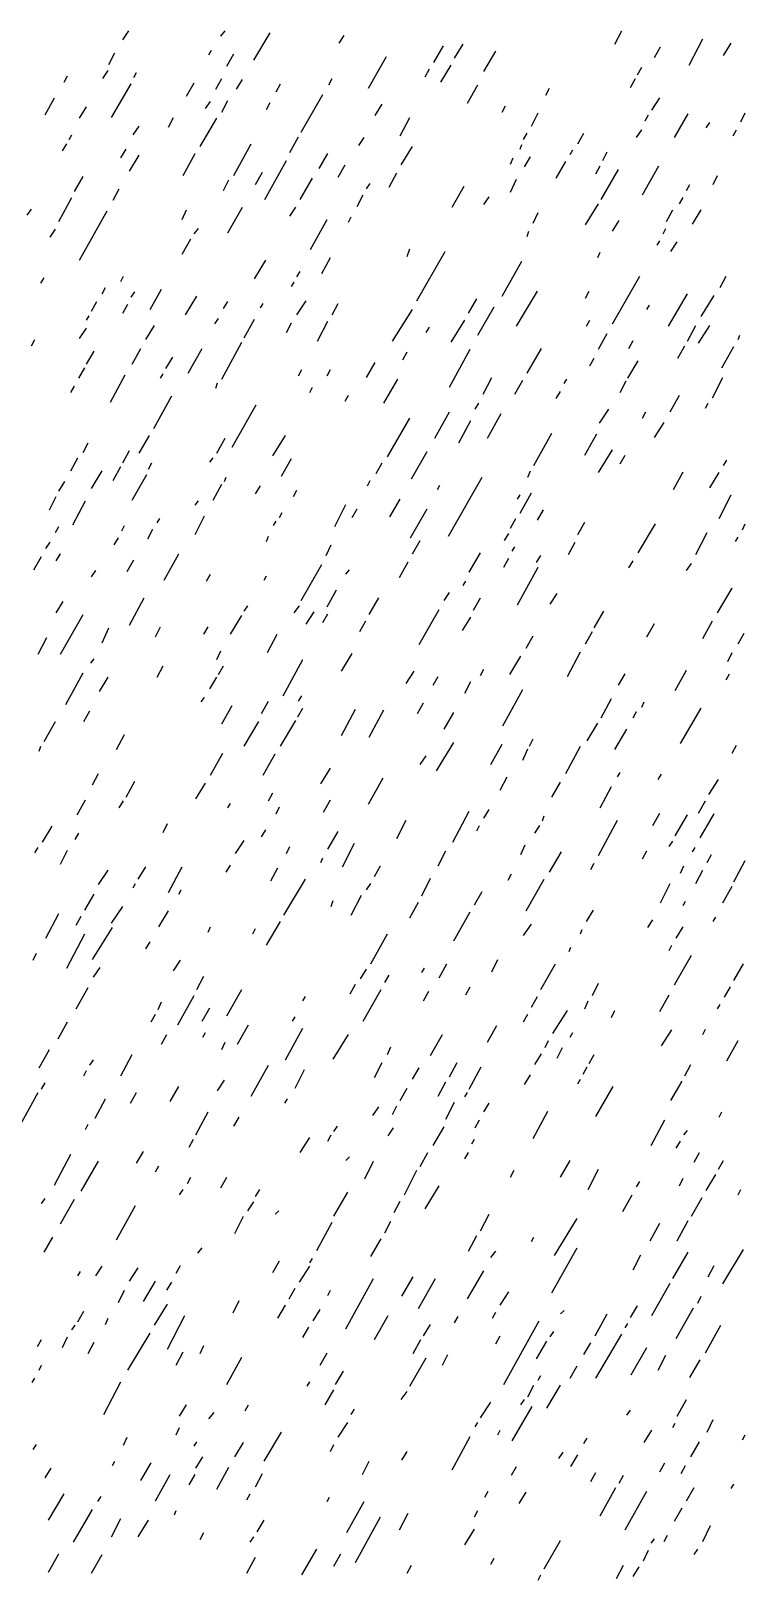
# Model space of a CAD drawing. Extents: x 0 to 599, y 0 to 600.
# Drawn here: x 447.7 to 599.5, y 271.9 to 600.2 of the extents above; entities that cross this region are included whole.
import ezdxf

# ---------------------------------------------------------------- set-up
doc = ezdxf.new("R2010")
doc.units = 0
doc.header["$MEASUREMENT"] = 0
doc.layers.add('MARBLE_FSET3', color=36, linetype='CONTINUOUS')

msp = doc.modelspace()

# ---------------------------------------------------------------- linework, layer by layer
at = {"layer": 'MARBLE_FSET3'}
for p, q in [((467.18, 598.32), (468.46, 600.19)), ((488.06, 599.06), (488.98, 600.19)), ((495.02, 594.01), (498.5, 599.81)), ((513.16, 597.57), (514.26, 599.25)), ((571.79, 597.38), (573.25, 600.19)), ((587.54, 592.89), (590.47, 598.5)), ((594.87, 594.95), (596.52, 597.57)), ((464.24, 593.07), (465.53, 595.51)), ((485.5, 595.13), (486.05, 596.07)), ((489.34, 592.7), (490.81, 595.32)), ((519.39, 588.02), (523.24, 594.76)), ((533.31, 593.45), (535.33, 597)), ((537.71, 594.38), (539.54, 597.38)), ((543.94, 591.58), (546.5, 595.88)), ((580.21, 594.57), (581.5, 596.82)), ((462.96, 590.08), (464.06, 591.76)), ((469.56, 590.27), (470.11, 591.39)), ((531.48, 590.45), (532.4, 592.14)), ((534.78, 589.33), (536.98, 592.89)), ((576.55, 590.83), (577.47, 592.51)), ((454.72, 589.33), (455.45, 590.64)), ((464.79, 581.84), (469.01, 588.95)), ((480.73, 586.33), (482.38, 589.14)), ((486.96, 587.83), (488.24, 590.08)), ((491.36, 587.83), (492.64, 589.89)), ((499.79, 587.27), (500.7, 588.95)), ((510.96, 588.77), (511.69, 590.08)), ((540.46, 584.84), (542.66, 588.77)), ((557.13, 586.52), (557.86, 588.02)), ((575.08, 588.21), (576.18, 590.08)), ((450.69, 582.4), (452.7, 585.96)), ((484.76, 583.71), (485.86, 585.21)), ((488.24, 582.96), (489.53, 585.4)), ((497.77, 583.53), (498.5, 585.02)), ((505.1, 578.66), (509.68, 586.71)), ((520.86, 582.22), (522.32, 584.65)), ((579.66, 583.34), (581.31, 585.96)), ((458.02, 581.65), (459.48, 584.09)), ((476.89, 579.78), (477.98, 581.84)), ((483.66, 575.66), (487.15, 581.65)), ((526.17, 577.91), (528.18, 581.84)), ((547.79, 582.96), (548.52, 584.27)), ((554.02, 579.97), (555.48, 582.78)), ((578.2, 581.09), (578.93, 582.4)), ((584.43, 577.54), (587.36, 582.59)), ((598.53, 580.9), (599.45, 582.78)), ((455.82, 577.16), (456.37, 578.1)), ((469.37, 578.1), (470.66, 579.97)), ((552.37, 577.16), (553.1, 578.47)), ((563.91, 576.22), (565.19, 578.47)), ((576.37, 577.54), (577.47, 579.22)), ((591.21, 579.59), (591.94, 580.72)), ((596.89, 577.91), (597.62, 579.22)), ((454.35, 574.73), (455.27, 576.22)), ((466.81, 573.23), (467.91, 575.1)), ((490.81, 569.49), (494.47, 576.22)), ((502.72, 574.35), (504.55, 577.72)), ((517.37, 575.85), (518.47, 577.54)), ((526.35, 571.73), (528.73, 575.66)), ((551.63, 575.1), (552, 576.04)), ((562.26, 573.98), (562.81, 574.91)), ((569.22, 572.67), (570.14, 574.54)), ((468.64, 570.42), (470.66, 573.79)), ((480, 569.49), (482.56, 574.17)), ((497.4, 564.43), (501.98, 572.67)), ((508.95, 570.98), (510.78, 574.17)), ((512.98, 569.11), (514.44, 571.73)), ((549.62, 571.92), (550.17, 573.23)), ((552.55, 571.36), (553.83, 573.42)), ((559.33, 568.92), (561.34, 572.48)), ((567.76, 569.86), (568.67, 571.54)), ((577.65, 565.37), (581.13, 571.54)), ((456.92, 566.12), (458.75, 569.3)), ((488.61, 566.3), (489.71, 568.55)), ((495.39, 567.61), (496.86, 570.23)), ((504.92, 564.43), (507.48, 568.92)), ((523.79, 567.05), (525.44, 570.05)), ((549.62, 565.93), (550.9, 568.74)), ((568.86, 564.43), (572.52, 570.8)), ((592.67, 567.61), (593.59, 569.49)), ((453.62, 559.75), (456.37, 564.81)), ((465.16, 564.24), (466.44, 566.68)), ((517.01, 562.93), (518.29, 565.37)), ((519.02, 566.68), (519.76, 567.8)), ((537.16, 562.75), (539.73, 567.24)), ((543.94, 563.31), (545.04, 564.99)), ((585.53, 563.49), (586.26, 564.81)), ((586.99, 566.3), (587.73, 567.61)), ((446.84, 561.06), (447.76, 562.37)), ((458.02, 551.51), (463.88, 562)), ((479.82, 560.12), (480.73, 562.18)), ((489.53, 557.32), (492.64, 562.75)), ((502.72, 560.87), (504, 562.75)), ((554.38, 559.38), (555.48, 561.62)), ((565.56, 559), (568.31, 563.49)), ((582.78, 559.75), (584.06, 562.18)), ((588.27, 559.19), (590.11, 562.18)), ((451.79, 556.38), (452.89, 558.07)), ((482.38, 557.13), (483.3, 558.25)), ((507.11, 553.76), (510.6, 560.12)), ((515.18, 559.56), (515.73, 560.69)), ((571.24, 557.69), (572.7, 559.94)), ((582.05, 557.13), (582.6, 558.25)), ((479.82, 552.82), (481.65, 556.01)), ((553.1, 556.57), (553.47, 557.69)), ((580.76, 554.7), (581.31, 555.63)), ((583.69, 553.39), (584.98, 555.44)), ((495.21, 547.58), (497.59, 551.51)), ((509.5, 548.71), (511.33, 552.07)), ((527.63, 552.26), (528.18, 553.95)), ((529.65, 542.9), (535.69, 553.39)), ((568.12, 552.07), (568.67, 553.2)), ((504.18, 547.96), (504.92, 549.08)), ((547.79, 543.84), (552, 551.33)), ((449.77, 546.65), (450.5, 547.77)), ((462.78, 544.4), (463.51, 545.71)), ((466.81, 547.02), (467.36, 548.14)), ((473.04, 541.03), (475.42, 545.34)), ((503.08, 545.9), (503.63, 546.83)), ((550.9, 537.47), (555.3, 544.96)), ((565.56, 543.46), (566.29, 544.96)), ((571.24, 538.03), (577.1, 548.14)), ((594.14, 545.71), (595.42, 548.14)), ((460.58, 540.66), (461.68, 542.71)), ((467.18, 540.28), (468.27, 542.15)), ((469.01, 543.65), (469.74, 544.77)), ((480.55, 539.91), (482.93, 543.84)), ((488.61, 541.22), (489.53, 542.71)), ((496.49, 541.4), (497.04, 542.34)), ((504.18, 539.91), (506.2, 542.9)), ((511.69, 539.91), (512.98, 542.34)), ((540.64, 540.28), (542.47, 543.28)), ((578.56, 541.03), (579.11, 541.97)), ((583.15, 537.47), (587.18, 544.4)), ((590.11, 539.53), (592.86, 544.03)), ((459.48, 538.78), (460.03, 539.72)), ((486.78, 538.03), (487.51, 539.16)), ((493.01, 535.04), (495.21, 538.97)), ((508.58, 534.29), (510.78, 538.6)), ((524.52, 534.29), (528.73, 541.03)), ((536.98, 534.1), (539.91, 538.78)), ((542.66, 535.6), (546.14, 541.59)), ((565.74, 537.47), (566.47, 538.78)), ((458.02, 534.85), (459.48, 537.1)), ((472.12, 534.66), (473.95, 537.66)), ((501.98, 536.16), (503.08, 538.22)), ((531.66, 536.16), (532.4, 537.29)), ((568.31, 532.61), (570.14, 535.98)), ((587.18, 534.29), (589.01, 537.66)), ((589.56, 533.92), (591.94, 537.66)), ((597.98, 534.66), (598.35, 535.6)), ((447.76, 533.35), (448.49, 534.66)), ((459.48, 529.42), (461.13, 532.23)), ((469.19, 529.42), (471.02, 532.79)), ((481.1, 527.55), (484.03, 532.79)), ((488.24, 526.24), (492.46, 534.1)), ((526.72, 530.36), (527.63, 532.04)), ((536.61, 524.56), (541.01, 532.61)), ((553.1, 527.55), (556.21, 532.79)), ((574.72, 532.79), (575.63, 534.48)), ((585.16, 530.73), (586.63, 533.35)), ((594.5, 528.67), (597.07, 533.17)), ((457.83, 526.43), (459.11, 528.67)), ((476.34, 528.49), (477.8, 530.92)), ((519.02, 526.61), (520.86, 529.8)), ((566.47, 529.05), (567.39, 530.73)), ((574.53, 526.43), (576.73, 530.17)), ((464.61, 521.37), (467.73, 527.18)), ((475.24, 526.43), (475.79, 527.36)), ((486.96, 524.37), (487.33, 525.49)), ((504.55, 526.99), (505.28, 528.3)), ((510.6, 526.99), (511.33, 528.3)), ((522.69, 521.19), (525.62, 526.24)), ((543.76, 523.06), (545.59, 526.61)), ((550.53, 523.06), (552.18, 526.05)), ((560.98, 525.3), (561.53, 526.24)), ((572.89, 523.43), (574.17, 525.87)), ((592.49, 522.31), (594.69, 526.61)), ((456.18, 523.43), (456.92, 524.74)), ((473.77, 515.76), (477.62, 522.68)), ((506.93, 523.43), (507.48, 524.56)), ((514.44, 521.56), (515.18, 522.87)), ((559.33, 522.12), (560.24, 523.62)), ((583.51, 519.31), (585.53, 522.87)), ((490.44, 511.83), (495.57, 520.81)), ((533.5, 513.7), (536.61, 519.31)), ((542.11, 519.88), (542.84, 521.19)), ((544.67, 513.7), (547.6, 518.94)), ((568.49, 516.88), (570.5, 519.88)), ((577.65, 518), (578.38, 519.31)), ((591.02, 520.06), (591.57, 521.19)), ((523.42, 509.77), (528.18, 518)), ((538.63, 512.76), (541.19, 517.44)), ((580.21, 513.88), (582.23, 517.07)), ((458.75, 510.7), (459.85, 512.76)), ((470.66, 510.51), (472.86, 514.26)), ((487.15, 510.51), (488.98, 513.7)), ((499.05, 509.95), (501.8, 514.26)), ((554.56, 507.89), (558.41, 514.82)), ((565.37, 510.14), (567.94, 514.63)), ((456.18, 506.77), (457.65, 509.58)), ((467.18, 508.46), (468.64, 511.08)), ((485.68, 508.64), (486.41, 509.58)), ((500.89, 505.65), (503.08, 509.39)), ((528.55, 505.09), (531.85, 510.89)), ((568.31, 506.4), (571.24, 511.26)), ((572.89, 508.27), (573.98, 510.14)), ((594.87, 507.89), (595.6, 509.02)), ((460.58, 503.03), (462.78, 506.77)), ((465.16, 504.71), (466.81, 507.71)), ((469.19, 500.59), (472.31, 506.02)), ((472.67, 507.15), (473.4, 508.46)), ((521.04, 506.21), (522.32, 508.46)), ((553.28, 505.46), (553.83, 506.77)), ((584.24, 502.84), (586.26, 506.58)), ((591.94, 503.21), (593.95, 506.4)), ((453.62, 502.46), (454.9, 504.52)), ((486.41, 500.59), (488.24, 503.96)), ((488.79, 504.52), (489.16, 505.46)), ((495.39, 501.9), (496.49, 503.59)), ((503.45, 501.34), (504.18, 502.65)), ((519.21, 503.59), (519.76, 504.71)), ((534.05, 502.84), (534.6, 503.78)), ((536.43, 492.92), (543.57, 505.46)), ((451.6, 498.53), (453.07, 501.34)), ((456.55, 495.35), (459.3, 500.41)), ((482.56, 499.47), (483.3, 500.41)), ((512.24, 494.98), (514.63, 499.66)), ((523.97, 497.04), (526.17, 500.78)), ((551.08, 500.78), (551.63, 501.72)), ((551.63, 497.78), (554.02, 502.09)), ((593.95, 496.66), (596.52, 501.72)), ((474.5, 495.73), (475.05, 496.66)), ((482.56, 493.29), (484.58, 497.22)), ((499.24, 495.16), (499.79, 496.1)), ((500.52, 496.85), (501.07, 497.97)), ((515.91, 496.85), (517.01, 498.72)), ((528.37, 492.54), (531.85, 498.72)), ((549.62, 494.6), (550.72, 496.66)), ((555.3, 496.29), (556.58, 498.53)), ((563.91, 493.29), (565.37, 495.91)), ((452.89, 493.67), (453.62, 494.98)), ((465.34, 491.05), (466.26, 492.54)), ((466.99, 494.04), (467.54, 495.16)), ((472.49, 492.36), (473.59, 494.42)), ((497.77, 491.79), (498.14, 492.92)), ((548.34, 491.98), (549.25, 493.48)), ((576.73, 489.36), (580.4, 495.54)), ((589.01, 488.99), (591.39, 493.67)), ((597.44, 491.79), (597.98, 492.73)), ((598.9, 494.23), (599.45, 495.54)), ((450.87, 490.3), (451.79, 491.61)), ((453.07, 487.68), (453.98, 489.17)), ((475.97, 483.56), (479.08, 489.17)), ((510.41, 488.8), (511.51, 491.05)), ((528.73, 489.17), (530.38, 491.98)), ((540.82, 485.24), (543.21, 489.36)), ((549.98, 489.73), (550.53, 490.67)), ((561.89, 488.99), (563.36, 491.61)), ((448.31, 485.8), (449.95, 488.61)), ((468.09, 485.43), (469.56, 487.86)), ((505.1, 479.25), (509.5, 486.93)), ((525.98, 484.12), (527.82, 487.49)), ((548.15, 486.37), (549.25, 488.24)), ((551.08, 478.32), (555.48, 486.37)), ((555.11, 487.3), (556.03, 488.8)), ((574.72, 486.18), (575.63, 487.68)), ((586.99, 485.62), (588.09, 487.11)), ((460.58, 484.31), (461.5, 485.62)), ((484.95, 483.37), (485.86, 484.87)), ((497.22, 483.56), (497.77, 484.49)), ((514.63, 484.87), (515.36, 485.8)), ((539.54, 482.43), (540.09, 483.37)), ((468.64, 474.01), (471.76, 479.81)), ((510.6, 477.94), (512.61, 481.5)), ((519.57, 476.26), (521.59, 479.81)), ((535.51, 479.25), (536.61, 480.94)), ((541.74, 477.19), (543.21, 479.81)), ((558.05, 478.5), (559.51, 480.75)), ((593.59, 476.63), (596.7, 481.87)), ((453.07, 476.63), (454.53, 479.06)), ((453.98, 467.83), (458.75, 476.26)), ((490.08, 472.14), (492.46, 476.07)), ((493.01, 477), (493.74, 478.13)), ((503.63, 476.63), (504.73, 478.13)), ((506.2, 474.2), (507.85, 476.82)), ((509.68, 474.57), (510.78, 476.44)), ((530.2, 469.89), (534.41, 477.38)), ((567.39, 473.45), (569.4, 477)), ((462.78, 470.27), (464.24, 473.45)), ((474.14, 471.58), (475.24, 473.64)), ((484.4, 472.14), (485.31, 473.64)), ((517.56, 472.7), (518.84, 474.95)), ((539.36, 472.89), (541.19, 475.69)), ((578.56, 471.58), (580.21, 474.38)), ((590.47, 471.2), (592.49, 474.95)), ((449.22, 467.83), (451.05, 471.39)), ((497.95, 468.21), (499.97, 472.14)), ((552.92, 469.14), (554.38, 471.76)), ((565.56, 470.08), (567.02, 472.7)), ((597.98, 470.08), (599.27, 472.32)), ((460.4, 465.96), (461.13, 466.9)), ((487.15, 466.71), (488.06, 468.58)), ((501.25, 459.03), (505.47, 466.71)), ((513.71, 464.27), (515.91, 468.02)), ((549.44, 463.53), (551.82, 467.46)), ((561.71, 463.15), (564.46, 468.39)), ((595.79, 466.33), (596.7, 468.21)), ((455.08, 457.16), (458.75, 463.9)), ((462.23, 459.97), (464.06, 462.96)), ((474.5, 462.96), (475.79, 465.4)), ((485.68, 460.53), (487.15, 462.96)), ((487.51, 463.53), (488.61, 465.4)), ((527.45, 461.65), (529.1, 464.27)), ((533.13, 461.28), (534.23, 463.15)), ((543.21, 463.34), (543.94, 464.65)), ((572.52, 461.28), (573.98, 463.71)), ((584.61, 460.16), (586.99, 464.46)), ((595.42, 462.4), (596.15, 463.71)), ((539.91, 459.59), (541.19, 462.03)), ((547.97, 452.67), (552.18, 460.34)), ((483.85, 457.72), (484.58, 458.66)), ((488.24, 453.04), (490.44, 456.97)), ((496.67, 455.29), (498.14, 457.91)), ((504.37, 454.54), (505.47, 456.41)), ((504.55, 457.91), (505.28, 459.03)), ((529.83, 455.29), (531.11, 457.54)), ((568.86, 454.35), (571.05, 458.47)), ((577.47, 456.6), (578.02, 457.72)), ((585.71, 448.92), (590.11, 456.41)), ((450.5, 449.3), (452.89, 453.6)), ((458.93, 453.6), (460.21, 455.85)), ((493.01, 448.36), (496.12, 453.6)), ((500.7, 448.36), (504, 453.79)), ((513.71, 450.61), (516.64, 456.22)), ((519.57, 450.23), (522.69, 456.04)), ((535.51, 451.92), (537.53, 455.48)), ((565.92, 449.49), (568.12, 453.23)), ((575.63, 454.35), (576.37, 455.66)), ((465.89, 447.61), (467.54, 450.8)), ((553.65, 448.36), (554.38, 449.86)), ((571.79, 447.61), (574.35, 451.92)), ((449.4, 447.24), (449.77, 448.36)), ((485.86, 442.18), (488.43, 446.86)), ((497.04, 442.18), (499.6, 446.68)), ((533.86, 443.12), (537.53, 449.11)), ((545.4, 444.43), (547.79, 448.74)), ((552.18, 445.37), (553.28, 447.8)), ((561.34, 442.56), (564.46, 448.36)), ((596.7, 446.86), (597.62, 448.55)), ((509.31, 440.31), (511.33, 443.68)), ((530.38, 444.43), (531.66, 446.3)), ((460.76, 440.12), (462.05, 442.56)), ((467.91, 437.5), (469.74, 440.87)), ((482.75, 437.13), (484.76, 440.5)), ((519.39, 436.01), (522.5, 441.62)), ((547.42, 439), (548.89, 441.81)), ((558.41, 437.5), (560.24, 440.69)), ((572.34, 441.81), (572.89, 442.75)), ((580.95, 441.25), (581.68, 442.37)), ((591.76, 438.07), (593.77, 441.25)), ((457.47, 433.76), (459.3, 436.94)), ((466.44, 435.26), (467.36, 436.76)), ((498.14, 436.76), (499.05, 438.44)), ((509.86, 434.32), (511.33, 436.94)), ((568.67, 435.26), (571.05, 439.75)), ((589.56, 434.13), (591.02, 436.76)), ((489.53, 435.26), (490.08, 436.19)), ((499.79, 433.95), (500.52, 435.44)), ((537.34, 427.96), (540.82, 434.51)), ((543.94, 433.01), (545.04, 434.88)), ((556.4, 432.45), (556.76, 433.57)), ((579.85, 431.51), (581.31, 434.13)), ((584.61, 429.27), (587.18, 433.76)), ((589.92, 428.89), (592.86, 433.95)), ((450.14, 427.96), (452.15, 431.33)), ((475.79, 430.02), (476.7, 431.89)), ((496.67, 429.08), (497.59, 430.58)), ((510.78, 426.46), (512.98, 430.2)), ((525.44, 428.71), (527.45, 432.64)), ((542.47, 430.39), (543.02, 431.51)), ((554.75, 429.83), (555.85, 431.51)), ((568.31, 425.15), (572.34, 432.64)), ((448.49, 425.71), (449.22, 426.83)), ((457.1, 428.52), (457.83, 429.83)), ((491.18, 425.52), (493.01, 428.33)), ((501.98, 425.52), (502.72, 427.02)), ((513.89, 422.71), (516.46, 427.77)), ((551.82, 425.34), (552.73, 427.39)), ((583.33, 427.02), (584.06, 428.14)), ((588.27, 425.9), (588.82, 426.83)), ((453.98, 423.28), (455.45, 426.27)), ((509.31, 423.65), (509.68, 424.59)), ((534.23, 422.9), (535.88, 426.08)), ((557.86, 421.59), (560.43, 425.9)), ((577.65, 424.4), (578.56, 426.08)), ((591.39, 423.65), (592.31, 425.34)), ((597.07, 419.53), (599.45, 424.03)), ((462.05, 418.97), (464.06, 421.97)), ((470.47, 420.09), (472.12, 422.71)), ((476.89, 417.29), (479.82, 422.71)), ((489.16, 421.59), (490.08, 423.09)), ((498.69, 419.72), (500.15, 422.53)), ((520.67, 420.66), (521.95, 422.9)), ((530.75, 416.54), (532.58, 420.28)), ((549.07, 419.91), (549.8, 421.22)), ((566.66, 422.15), (567.39, 423.46)), ((585.71, 421.4), (586.44, 422.9)), ((589.01, 419.16), (590.47, 421.97)), ((459.11, 413.54), (461.13, 416.91)), ((469.37, 418.22), (469.92, 419.16)), ((479.08, 416.91), (479.63, 417.85)), ((501.44, 412.42), (506.02, 420.09)), ((519.02, 417.85), (519.94, 419.16)), ((541.92, 414.66), (543.57, 417.47)), ((552.92, 413.35), (556.76, 420.09)), ((581.5, 415.04), (583.51, 419.16)), ((594.69, 415.04), (596.7, 418.6)), ((464.79, 410.73), (467.18, 414.29)), ((511.51, 414.29), (511.88, 415.6)), ((515.73, 412.42), (517.92, 416.72)), ((528.18, 411.86), (530.02, 415.23)), ((586.26, 414.48), (586.81, 415.41)), ((450.87, 407.55), (453.62, 412.79)), ((457.28, 410.36), (458.38, 412.23)), ((474.87, 409.98), (476.89, 413.35)), ((497.77, 406.05), (500.7, 411.11)), ((537.53, 406.99), (541.01, 413.17)), ((552.37, 408.11), (554.02, 410.55)), ((565.74, 411.11), (567.21, 413.54)), ((578.75, 409.8), (579.85, 411.48)), ((592.67, 411.11), (593.22, 412.04)), ((455.27, 401.19), (459.11, 408.49)), ((460.76, 403.06), (464.98, 409.8)), ((485.31, 408.86), (485.86, 409.98)), ((494.84, 408.49), (495.39, 409.61)), ((519.94, 402.12), (523.42, 408.49)), ((564.46, 408.49), (564.82, 409.42)), ((584.79, 407.55), (586.26, 409.98)), ((448.12, 402.87), (448.86, 404.37)), ((472.12, 405.3), (473.04, 406.8)), ((562.08, 404.74), (562.44, 405.68)), ((583.33, 404.93), (583.88, 406.05)), ((584.43, 397.63), (588.09, 403.99)), ((460.95, 399.31), (462.41, 401.37)), ((477.98, 400.62), (479.45, 402.87)), ((517.74, 398.94), (519.02, 401)), ((530.75, 400.25), (531.3, 401.19)), ((534.41, 399.13), (536.06, 402.12)), ((545.59, 400.44), (546.87, 403.06)), ((556.03, 396.69), (559.15, 402.12)), ((597.07, 398.56), (599.08, 402.12)), ((482.93, 396.69), (484.4, 399.5)), ((515.54, 395.76), (516.64, 397.82)), ((522.87, 398.19), (523.79, 399.69)), ((540.09, 395.57), (541.01, 397.25)), ((567.02, 395.38), (568.31, 398)), ((595.05, 395.01), (596.34, 397.25)), ((457.28, 392.57), (459.85, 397.07)), ((474.69, 392.39), (475.42, 394.07)), ((478.9, 389.2), (482.38, 395.38)), ((489.34, 391.08), (492.46, 396.69)), ((505.47, 394.26), (506.02, 395.2)), ((518.29, 389.95), (522.14, 396.69)), ((531.11, 394.26), (532.21, 396.32)), ((554.02, 392.95), (555.3, 395.2)), ((565.37, 392.57), (566.11, 394.26)), ((581.31, 392.01), (583.33, 395.57)), ((473.22, 389.77), (474.14, 391.45)), ((484.03, 389.95), (485.68, 392.76)), ((503.27, 389.95), (503.82, 390.89)), ((552.37, 389.77), (553.28, 391.45)), ((558.6, 387.33), (561.71, 392.2)), ((571.05, 390.7), (571.79, 392.2)), ((593.59, 392.57), (594.14, 393.51)), ((453.44, 386.21), (455.45, 389.77)), ((484.21, 386.58), (484.76, 387.52)), ((491.54, 385.09), (493.92, 389.2)), ((501.8, 381.72), (505.47, 388.46)), ((544.67, 385.46), (546.69, 389.02)), ((562.26, 386.58), (562.81, 387.52)), ((581.68, 384.71), (583.88, 388.08)), ((590.47, 387.15), (591.02, 388.27)), ((475.42, 385.09), (476.52, 387.15)), ((488.24, 383.96), (488.98, 385.46)), ((511.88, 381.9), (515.18, 387.15)), ((523.42, 382.84), (524.15, 384.52)), ((532.58, 382.65), (535.15, 387.15)), ((556.95, 384.34), (557.68, 385.83)), ((559.51, 382.09), (560.61, 384.34)), ((595.6, 381.53), (597.98, 385.83)), ((449.4, 380.03), (451.6, 383.96)), ((460.21, 380.59), (460.95, 381.72)), ((466.81, 378.35), (469.19, 382.84)), ((520.67, 377.97), (522.32, 381.15)), ((536.61, 378.16), (538.26, 381.15)), ((554.75, 380.78), (556.21, 383.03)), ((566.29, 380.97), (567.39, 382.84)), ((458.93, 378.35), (459.48, 379.47)), ((494.47, 374.04), (498.14, 380.59)), ((503.82, 375.73), (505.83, 379.66)), ((528.73, 377.6), (530.2, 380.03)), ((540.82, 375.54), (543.39, 380.22)), ((552.55, 376.47), (553.83, 378.53)), ((563.91, 376.66), (564.46, 377.6)), ((565.01, 378.72), (565.92, 380.22)), ((586.63, 378.35), (587.91, 380.78)), ((444.27, 365.8), (449.22, 374.79)), ((449.95, 375.54), (450.69, 376.85)), ((468.82, 372.54), (470.11, 374.79)), ((477.25, 372.92), (479.08, 376.1)), ((487.33, 375.16), (488.79, 377.41)), ((526.17, 373.1), (527.63, 375.73)), ((534.23, 374.04), (535.88, 377.04)), ((539.91, 373.85), (540.46, 374.79)), ((567.76, 369.73), (571.42, 376.1)), ((583.69, 373.1), (586.08, 377.22)), ((461.31, 369.36), (463.51, 373.48)), ((501.62, 372.54), (502.17, 373.48)), ((520.31, 369.92), (521.59, 371.79)), ((524.52, 370.11), (525.44, 371.98)), ((535.88, 369.17), (537.71, 372.73)), ((543.94, 370.67), (545.04, 372.54)), ((459.3, 366.93), (459.85, 368.05)), ((482.75, 365.8), (485.31, 370.67)), ((490.81, 367.68), (491.91, 369.55)), ((512.06, 366.55), (512.79, 367.68)), ((542.11, 367.3), (543.02, 368.99)), ((554.38, 365.05), (557.5, 370.86)), ((579.48, 363.56), (582.41, 368.99)), ((593.95, 369.55), (594.5, 370.67)), ((481.28, 363.18), (482.2, 364.87)), ((504.92, 362.06), (506.93, 365.24)), ((510.78, 364.49), (511.51, 365.8)), ((523.6, 365.62), (524.7, 367.3)), ((533.13, 363.56), (535.51, 367.49)), ((541.37, 363.93), (541.92, 364.87)), ((584.79, 363), (585.71, 364.49)), ((586.44, 365.8), (587.18, 366.74)), ((452.7, 355.13), (456.18, 361.68)), ((470.11, 359.81), (471.57, 362.25)), ((514.63, 360.37), (515.36, 361.12)), ((530.38, 359.06), (532.03, 362.06)), ((539.91, 360.75), (540.64, 362.06)), ((588.64, 360), (589.74, 362.06)), ((458.38, 353.82), (462.05, 360.19)), ((474.14, 357.94), (474.87, 359.25)), ((518.66, 356.44), (520.49, 360.19)), ((527.08, 353.07), (529.65, 358.32)), ((549.62, 356.82), (550.35, 358.32)), ((560.24, 356.82), (562.26, 360.37)), ((566.11, 354.2), (568.31, 358.5)), ((593.77, 358.5), (594.87, 360.37)), ((480.92, 355.51), (481.65, 356.82)), ((488.06, 354.57), (489.34, 356.82)), ((531.48, 350.08), (534.41, 354.95)), ((576.37, 354.76), (577.1, 355.88)), ((585.53, 354.95), (586.26, 356.63)), ((591.21, 354.01), (593.22, 357.38)), ((449.95, 351.2), (450.69, 352.32)), ((453.98, 346.9), (456.92, 352.14)), ((479.27, 353.07), (480, 354.2)), ((493.74, 349.7), (495.02, 351.58)), ((495.39, 352.7), (496.31, 354.2)), ((512.06, 348.58), (514.99, 353.63)), ((524.89, 349.33), (526.17, 351.76)), ((573.44, 349.52), (575.45, 353.07)), ((588.09, 348.58), (590.29, 352.51)), ((597.98, 353.07), (598.53, 354.2)), ((465.89, 343.53), (469.92, 350.83)), ((490.99, 344.84), (492.82, 348.58)), ((499.6, 348.95), (500.34, 349.7)), ((543.21, 345.4), (545.04, 348.95)), ((558.96, 340.16), (563.73, 348.02)), ((508.4, 341.28), (511.69, 347.27)), ((522.87, 345.02), (524.15, 347.46)), ((579.3, 343.34), (581.31, 347.08)), ((584.98, 343.34), (587.36, 347.64)), ((450.5, 340.9), (452.34, 344.09)), ((483.11, 340.72), (484.03, 341.84)), ((519.94, 339.97), (522.14, 343.71)), ((540.64, 341.09), (542.47, 344.46)), ((554.02, 343.15), (554.56, 344.09)), ((558.41, 332.29), (563.73, 341.84)), ((594.69, 334.17), (599.08, 341.47)), ((499.05, 336.6), (500.52, 339.03)), ((506.93, 338.66), (507.48, 339.59)), ((545.4, 339.78), (546.5, 341.09)), ((575.63, 337.16), (577.28, 340.34)), ((584.06, 335.29), (587.36, 340.9)), ((457.65, 335.85), (458.2, 336.79)), ((461.5, 335.85), (462.78, 337.91)), ((468.64, 334.73), (470.47, 337.54)), ((478.53, 336.41), (479.45, 338.1)), ((504.73, 334.54), (506.93, 337.91)), ((514.63, 324.62), (520.49, 335.29)), ((526.53, 331.54), (528.92, 335.66)), ((530.02, 328.92), (533.68, 335.29)), ((540.46, 330.98), (543.94, 336.97)), ((591.57, 335.66), (592.86, 338.1)), ((466.26, 330.23), (467.54, 332.85)), ((471.57, 330.42), (474.14, 334.73)), ((476.52, 332.85), (477.62, 334.54)), ((502.53, 330.98), (503.82, 333.23)), ((510.78, 331.73), (511.33, 332.85)), ((547.42, 329.67), (549.25, 332.48)), ((579.66, 327.43), (583.51, 334.35)), ((457.65, 326.12), (458.93, 328.36)), ((473.95, 325.37), (476.7, 329.86)), ((490.63, 327.99), (491.91, 330.61)), ((500.15, 326.86), (501.8, 329.67)), ((507.66, 326.3), (509.13, 328.74)), ((560.24, 327.8), (560.98, 328.55)), ((575.08, 327.05), (576.55, 329.49)), ((584.79, 322.56), (588.46, 329.11)), ((589.37, 330.05), (590.11, 331.54)), ((456.37, 324.43), (457.1, 325.37)), ((463.51, 325.55), (464.06, 326.86)), ((476.7, 320.31), (480.37, 327.43)), ((505.47, 322.75), (506.75, 324.99)), ((520.67, 322.37), (523.6, 327.43)), ((531.11, 323.12), (532.58, 325.55)), ((537.71, 325.93), (538.44, 327.24)), ((545.77, 326.86), (546.5, 328.17)), ((548.15, 312.82), (555.66, 326.3)), ((567.57, 323.12), (570.14, 327.8)), ((573.98, 324.81), (574.53, 325.74)), ((591.02, 319.56), (594.32, 325.37)), ((449.04, 320.87), (449.95, 322.37)), ((454.35, 320.69), (455.45, 322.93)), ((459.85, 319.38), (461.13, 321.81)), ((468.27, 315.82), (473.04, 323.68)), ((528.92, 319.38), (530.56, 322.37)), ((546.5, 321.44), (547.42, 323.12)), ((555.11, 318.25), (557.31, 322)), ((558.05, 322.93), (558.78, 324.06)), ((567.76, 314.13), (573.25, 323.49)), ((478.53, 316.94), (480, 319.75)), ((483.66, 319.38), (484.4, 321.06)), ((489.34, 312.82), (492.46, 318.63)), ((509.13, 316.94), (510.6, 319.56)), ((528.18, 312.45), (531.66, 318.44)), ((535.15, 316.94), (536.24, 319.19)), ((565.19, 319.19), (566.66, 321.62)), ((575.27, 314.88), (578.56, 320.69)), ((580.95, 315.82), (582.6, 319)), ((449.4, 315.82), (449.95, 316.94)), ((512.43, 312.82), (514.08, 315.63)), ((562.26, 314.13), (563.73, 316.76)), ((587.73, 314.32), (589.92, 318.07)), ((447.94, 313.2), (448.49, 314.13)), ((463.15, 306.46), (466.81, 313.39)), ((506.38, 312.45), (506.93, 313.39)), ((553.28, 310.2), (554.56, 312.64)), ((555.48, 313.76), (556.03, 314.7)), ((557.31, 307.77), (560.24, 312.64)), ((510.23, 308.52), (512.06, 311.7)), ((526.35, 309.64), (527.63, 311.33)), ((543.21, 305.71), (545.4, 309.08)), ((551.82, 308.52), (552.55, 309.64)), ((584.98, 306.08), (586.99, 309.64)), ((479.27, 306.08), (480.73, 308.52)), ((485.5, 305.52), (486.6, 306.83)), ((493.19, 307.21), (493.92, 308.52)), ((515.73, 306.46), (516.46, 307.58)), ((549.98, 300.84), (554.2, 308.14)), ((574.35, 306.27), (575.08, 307.39)), ((591.39, 302.71), (592.67, 305.34)), ((478.53, 302.15), (479.27, 303.65)), ((497.22, 296.54), (500.89, 302.71)), ((512.98, 301.59), (514.99, 304.77)), ((542.11, 303.84), (542.66, 304.77)), ((546.87, 302.15), (547.42, 303.09)), ((578.02, 300.47), (579.66, 303.09)), ((584.06, 303.65), (584.61, 304.59)), ((598.9, 301.03), (599.45, 302.15)), ((448.12, 298.97), (448.86, 300.09)), ((467.36, 299.91), (468.09, 301.59)), ((482.38, 299.72), (482.93, 300.66)), ((490.99, 297.47), (492.82, 300.47)), ((511.33, 298.6), (512.06, 300.09)), ((537.16, 294.66), (541.01, 301.78)), ((565.19, 300.28), (565.92, 301.4)), ((587.91, 297.47), (589.74, 300.66)), ((464.98, 295.6), (465.53, 296.54)), ((471.02, 292.42), (473.22, 296.16)), ((482.75, 295.04), (484.21, 297.47)), ((518.11, 293.73), (519.57, 296.54)), ((526.53, 296.72), (527.63, 298.6)), ((559.88, 297.1), (560.79, 298.41)), ((562.44, 295.41), (563.91, 297.85)), ((581.31, 294.29), (582.41, 296.16)), ((585.89, 293.92), (586.81, 295.6)), ((450.69, 292.98), (451.97, 295.04)), ((474.14, 288.11), (477.25, 293.73)), ((481.28, 291.48), (482.56, 293.73)), ((487.15, 290.55), (489.71, 295.23)), ((495.39, 291.11), (496.86, 293.92)), ((549.8, 293.54), (550.9, 295.41)), ((566.66, 292.23), (567.76, 294.1)), ((572.7, 291.86), (573.62, 293.54)), ((451.42, 283.99), (454.72, 289.61)), ((461.86, 287.93), (462.6, 289.05)), ((493.56, 288.3), (494.29, 289.61)), ((544.12, 288.86), (544.86, 290.17)), ((551.45, 287.55), (552.92, 289.98)), ((568.67, 284.93), (571.97, 290.92)), ((573.98, 281.93), (578.56, 290.17)), ((586.99, 288.11), (588.64, 290.92)), ((596.52, 290.73), (597.07, 291.67)), ((456.73, 279.31), (460.76, 286.24)), ((478.17, 285.12), (478.53, 286.05)), ((510.6, 287.93), (511.15, 288.86)), ((514.81, 281.37), (518.47, 287.93)), ((541.92, 284.74), (542.66, 286.05)), ((584.43, 283.81), (586.08, 286.61)), ((464.79, 280.44), (466.81, 284.37)), ((470.47, 280.44), (472.67, 283.99)), ((495.76, 281.56), (497.22, 283.99)), ((516.64, 275.01), (521.95, 284.74)), ((525.98, 281.93), (527.82, 285.49)), ((590.47, 279.5), (592.12, 282.87)), ((483.66, 279.88), (484.4, 281.37)), ((494.29, 279.31), (495.02, 280.44)), ((539.91, 278.75), (541.92, 282.12)), ((556.76, 273.7), (560.24, 279.69)), ((579.48, 279.13), (580.21, 280.06)), ((582.23, 279.5), (582.96, 280.81)), ((451.42, 272.95), (453.62, 276.88)), ((460.58, 272.76), (462.78, 276.69)), ((493.56, 272.76), (495.39, 276.13)), ((505.28, 272.39), (508.4, 277.82)), ((512.06, 274.26), (513.53, 276.88)), ((545.4, 274.63), (546.14, 275.94)), ((577.83, 275.38), (578.93, 277.63)), ((588.64, 276.69), (589.37, 277.82)), ((527.63, 272.76), (528.55, 274.45)), ((572.15, 271.64), (573.62, 274.45)), ((575.63, 272.01), (576.92, 274.07)), ((555.48, 271.26), (556.03, 272.39))]:
    msp.add_line(p, q, dxfattribs=at)

doc.saveas('drawing.dxf')
